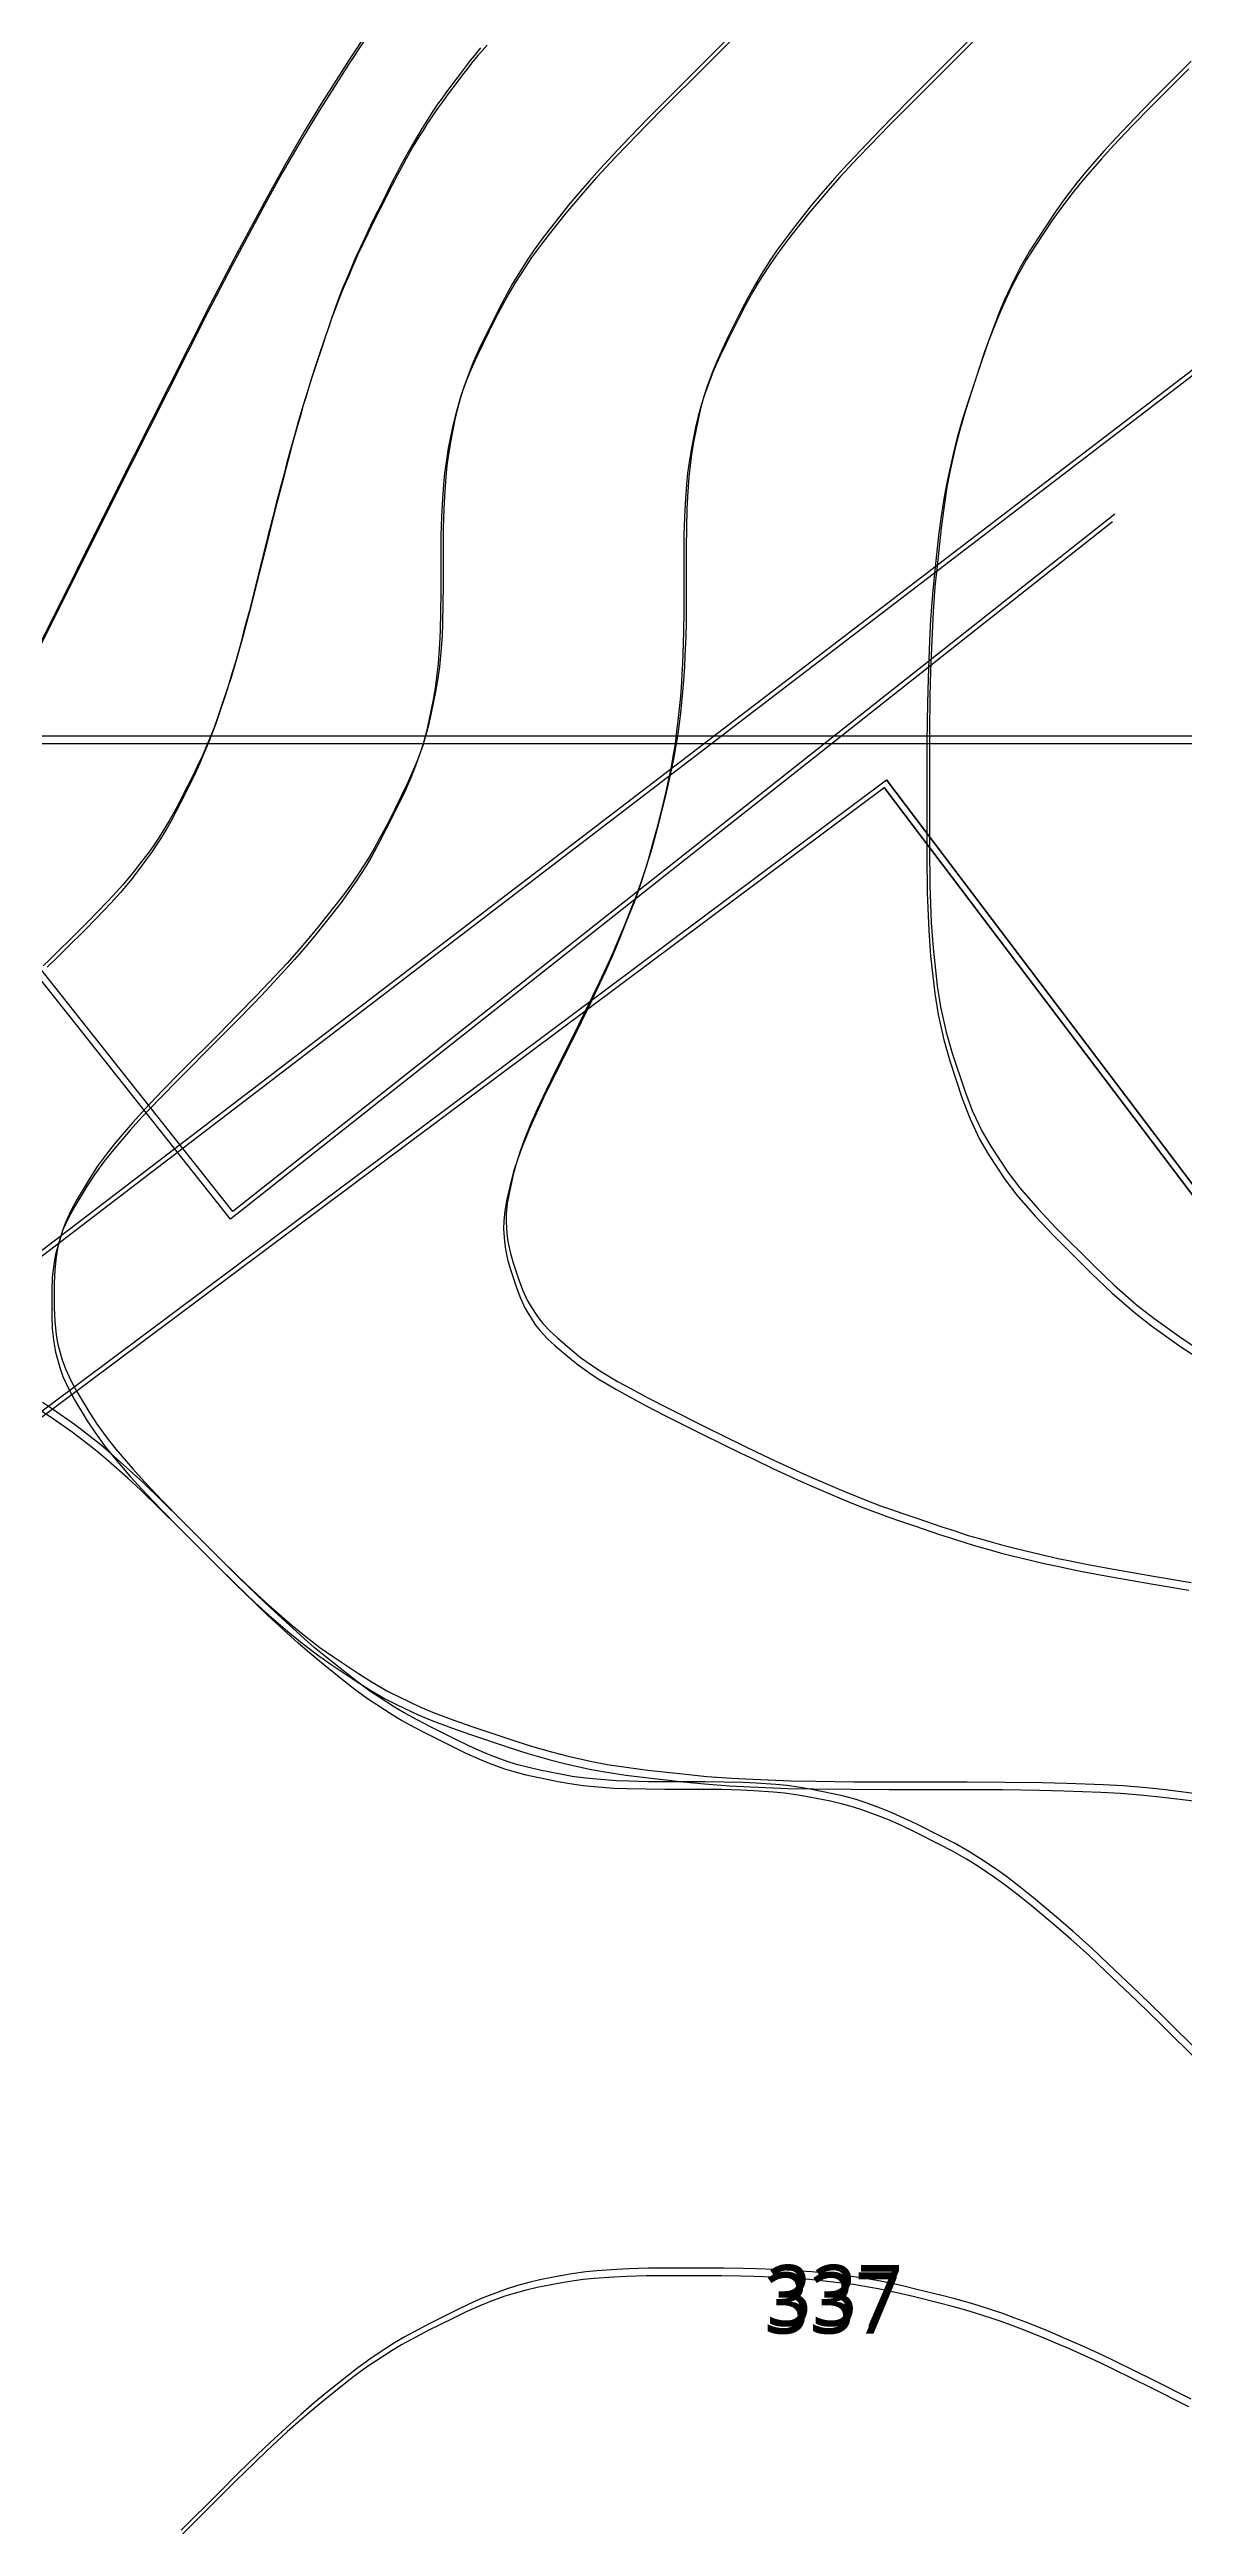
# Model space of a CAD drawing. Header units: metres. Extents: x -1097 to 1588, y -185 to 884.
# Drawn here: x 472.4 to 542.5, y 653.5 to 806.3 of the extents above; entities that cross this region are included whole.
import ezdxf

# ---------------------------------------------------------------- set-up
doc = ezdxf.new("R2010")
doc.units = ezdxf.units.M
for name, color, linetype in [('MUROS', 7, 'Continuous'), ('TERRENO', 188, 'Continuous'), ('VG', 7, 'Continuous'), ('VISTA LEJOS', 7, 'Continuous')]:
    doc.layers.add(name, color=color, linetype=linetype)

msp = doc.modelspace()

# ---------------------------------------------------------------- linework, layer by layer
at = {"layer": 'MUROS'}
for points in [[(33.52, 763.48), (1528.87, 763.48), (1528.87, 84.2), (33.52, 84.2)], [(33.67, 763.95), (1529.02, 763.95), (1529.02, 84.67), (33.67, 84.67)]]:
    msp.add_lwpolyline(points, close=True, dxfattribs=at)
at = {"layer": 'TERRENO'}
for points in [[(515.08, 807.44), (513.9, 806.27), (512.73, 805.11), (510.4, 802.77), (509.24, 801.6), (508.08, 800.42), (507.33, 799.62), (506.2, 798.41), (505.59, 797.73), (504.87, 796.9), (504.28, 796.19), (503.25, 794.89), (502.72, 794.21), (502.17, 793.46), (501.79, 792.89), (501.18, 791.94), (500.83, 791.35), (500.37, 790.51), (499.95, 789.72), (499.18, 788.16), (498.79, 787.36), (498.42, 786.53), (498.18, 785.93), (497.83, 784.98), (497.65, 784.42), (497.45, 783.67), (497.29, 782.99), (497.03, 781.69), (496.91, 780.98), (496.79, 780.15), (496.73, 779.46), (496.64, 778.25), (496.6, 777.46), (496.57, 776.28), (496.56, 775.11), (496.56, 772.77), (496.55, 771.6), (496.53, 770.42), (496.49, 769.62), (496.4, 768.41), (496.33, 767.73), (496.22, 766.9), (496.09, 766.19), (495.83, 764.89), (495.68, 764.21), (495.48, 763.46), (495.3, 762.89), (494.95, 761.94), (494.71, 761.35), (494.34, 760.51), (493.95, 759.72), (493.17, 758.16), (492.76, 757.36), (492.3, 756.53), (491.95, 755.93), (491.34, 754.98), (490.96, 754.42), (490.41, 753.67), (489.88, 752.99), (488.85, 751.69), (488.26, 750.98), (487.54, 750.14), (486.93, 749.46), (485.8, 748.25), (485.04, 747.46), (483.89, 746.28), (482.73, 745.1), (480.4, 742.77), (479.25, 741.6), (478.12, 740.42), (477.4, 739.62), (476.37, 738.41), (475.82, 737.73), (475.21, 736.9), (474.75, 736.19), (473.97, 734.89), (473.6, 734.21), (473.25, 733.46), (473.05, 732.89), (472.79, 731.94), (472.68, 731.35), (472.59, 730.51), (472.56, 729.72), (472.56, 728.16), (472.59, 727.36), (472.68, 726.53), (472.79, 725.93), (473.05, 724.98), (473.25, 724.42), (473.6, 723.67), (473.97, 722.99), (474.75, 721.69), (475.21, 720.98), (475.82, 720.14), (476.37, 719.46), (477.4, 718.25), (478.12, 717.46), (479.25, 716.28), (480.4, 715.1), (482.73, 712.77), (483.91, 711.61), (485.12, 710.46), (485.96, 709.7), (487.25, 708.58), (488, 707.96), (488.95, 707.24), (489.79, 706.66), (491.34, 705.62), (492.18, 705.09), (493.13, 704.54), (493.88, 704.16), (495.17, 703.55), (496.01, 703.2), (497.22, 702.74), (498.4, 702.33), (500.73, 701.55), (501.94, 701.16), (503.24, 700.79), (504.19, 700.55), (505.74, 700.2), (506.69, 700.02), (507.99, 699.82), (509.2, 699.67), (511.53, 699.41), (512.83, 699.28), (514.38, 699.17), (515.68, 699.1), (518.01, 699.01), (519.57, 698.98), (521.9, 698.95), (524.23, 698.94), (528.9, 698.94), (531.22, 698.93), (533.52, 698.9), (535.04, 698.86), (537.29, 698.77), (538.52, 698.71), (539.96, 698.59), (541.13, 698.47), (543.2, 698.21)], [(530.06, 807.43), (528.9, 806.27), (527.73, 805.11), (525.4, 802.77), (524.24, 801.6), (523.08, 800.42), (522.33, 799.62), (521.2, 798.41), (520.59, 797.73), (519.87, 796.9), (519.28, 796.19), (518.25, 794.89), (517.72, 794.21), (517.17, 793.46), (516.79, 792.89), (516.18, 791.94), (515.83, 791.35), (515.37, 790.51), (514.95, 789.72), (514.18, 788.16), (513.79, 787.36), (513.42, 786.53), (513.18, 785.93), (512.83, 784.98), (512.65, 784.42), (512.45, 783.67), (512.29, 782.99), (512.03, 781.69), (511.91, 780.98), (511.79, 780.15), (511.73, 779.46), (511.64, 778.25), (511.6, 777.46), (511.57, 776.28), (511.56, 775.11), (511.56, 772.77), (511.56, 771.6), (511.54, 770.42), (511.53, 769.62), (511.48, 768.41), (511.45, 767.73), (511.39, 766.9), (511.33, 766.19), (511.2, 764.89), (511.12, 764.21), (511.02, 763.46), (510.93, 762.89), (510.76, 761.94), (510.64, 761.35), (510.45, 760.51), (510.26, 759.72), (509.87, 758.16), (509.66, 757.36), (509.43, 756.53), (509.26, 755.93), (508.95, 754.98), (508.76, 754.42), (508.49, 753.67), (508.22, 752.99), (507.7, 751.69), (507.41, 750.98), (507.05, 750.14), (506.74, 749.46), (506.18, 748.25), (505.8, 747.46), (505.23, 746.28), (504.65, 745.1), (503.48, 742.77), (502.91, 741.61), (502.36, 740.44), (502.02, 739.66), (501.55, 738.49), (501.31, 737.85), (501.06, 737.07), (500.89, 736.42), (500.63, 735.25), (500.52, 734.65), (500.45, 734), (500.44, 733.53), (500.49, 732.75), (500.55, 732.27), (500.69, 731.63), (500.87, 731.02), (501.26, 729.85), (501.48, 729.26), (501.75, 728.66), (501.99, 728.24), (502.42, 727.59), (502.71, 727.22), (503.16, 726.74), (503.61, 726.33), (504.52, 725.55), (505.04, 725.13), (505.7, 724.66), (506.28, 724.28), (507.36, 723.63), (508.1, 723.22), (509.24, 722.61), (510.4, 722.02), (512.73, 720.85), (513.9, 720.27), (515.08, 719.69), (515.88, 719.31), (517.09, 718.73), (517.77, 718.41), (518.61, 718.03), (519.32, 717.72), (520.61, 717.16), (521.29, 716.87), (522.04, 716.56), (522.61, 716.34), (523.56, 715.98), (524.15, 715.76), (524.99, 715.47), (525.79, 715.2), (527.34, 714.68), (528.14, 714.42), (528.97, 714.15), (529.57, 713.97), (530.52, 713.7), (531.09, 713.55), (531.83, 713.35), (532.52, 713.19), (533.81, 712.89), (534.52, 712.73), (535.36, 712.55), (536.04, 712.41), (537.25, 712.18), (538.05, 712.04), (539.23, 711.83), (540.4, 711.63), (542.73, 711.24)], [(491.83, 806.82), (490.87, 805.37), (489.06, 802.51), (488.03, 800.83), (486.76, 798.64), (485.68, 796.68), (483.69, 792.96), (482.19, 790.08), (479.69, 785.16), (476.39, 778.6), (466.56, 758.94)], [(499.42, 806.57), (499.1, 806.2), (498.86, 805.92), (498.47, 805.44), (498.23, 805.14), (497.91, 804.73), (497.61, 804.33), (497.02, 803.55), (496.73, 803.15), (496.42, 802.73), (496.22, 802.44), (495.89, 801.96), (495.7, 801.68), (495.47, 801.3), (495.26, 800.96), (494.87, 800.32), (494.66, 799.96), (494.42, 799.54), (494.24, 799.2), (493.91, 798.6), (493.7, 798.2), (493.4, 797.61), (493.11, 797.02), (492.52, 795.86), (492.23, 795.27), (491.93, 794.66), (491.73, 794.24), (491.43, 793.6), (491.26, 793.22), (491.05, 792.75), (490.88, 792.33), (490.55, 791.55), (490.38, 791.13), (490.19, 790.66), (490.05, 790.28), (489.81, 789.64), (489.67, 789.22), (489.46, 788.61), (489.26, 788.02), (488.87, 786.86), (488.67, 786.25), (488.46, 785.6), (488.31, 785.13), (488.07, 784.35), (487.93, 783.88), (487.75, 783.23), (487.58, 782.62), (487.25, 781.46), (487.07, 780.81), (486.87, 780.03), (486.69, 779.38), (486.39, 778.22), (486.19, 777.44), (485.9, 776.27), (485.61, 775.11), (485.02, 772.77), (484.73, 771.61), (484.42, 770.44), (484.22, 769.66), (483.89, 768.5), (483.7, 767.85), (483.47, 767.07), (483.26, 766.42), (482.87, 765.26), (482.66, 764.65), (482.42, 764), (482.24, 763.53), (481.91, 762.75), (481.7, 762.27), (481.4, 761.63), (481.11, 761.02), (480.52, 759.86), (480.22, 759.26), (479.9, 758.66), (479.66, 758.24), (479.27, 757.59), (479.03, 757.22), (478.71, 756.74), (478.41, 756.33), (477.82, 755.55), (477.5, 755.13), (477.11, 754.66), (476.79, 754.28), (476.2, 753.63), (475.81, 753.22), (475.23, 752.61), (474.65, 752.02), (473.48, 750.86), (472.89, 750.27), (472.28, 749.68)], [(542.73, 805.11), (540.4, 802.77), (539.24, 801.59), (538.08, 800.38), (537.33, 799.55), (536.2, 798.25), (535.59, 797.5), (534.87, 796.55), (534.28, 795.72), (533.25, 794.16), (532.72, 793.33), (532.17, 792.38), (531.79, 791.63), (531.18, 790.33), (530.83, 789.5), (530.37, 788.29), (529.95, 787.11), (529.18, 784.77), (528.79, 783.56), (528.42, 782.27), (528.18, 781.32), (527.83, 779.76), (527.65, 778.81), (527.45, 777.51), (527.29, 776.31), (527.03, 773.97), (526.91, 772.68), (526.79, 771.12), (526.73, 769.83), (526.64, 767.49), (526.6, 765.94), (526.57, 763.6), (526.56, 761.27), (526.56, 756.61), (526.59, 754.27), (526.68, 751.94), (526.79, 750.38), (527.05, 748.05), (527.26, 746.76), (527.6, 745.2), (527.98, 743.9), (528.75, 741.57), (529.21, 740.36), (529.82, 739.07), (530.37, 738.12), (531.4, 736.56), (532.12, 735.61), (533.25, 734.31), (534.4, 733.1), (536.73, 730.77), (537.97, 729.59), (539.35, 728.38), (540.42, 727.55), (542.23, 726.25), (543.38, 725.5)], [(543.45, 682.04), (540.97, 684.49), (539.51, 685.91), (537.61, 687.72), (536.6, 688.67), (535.44, 689.71), (534.54, 690.49), (532.99, 691.79), (532.18, 692.44), (531.32, 693.1), (530.68, 693.55), (529.65, 694.24), (529.01, 694.64), (528.15, 695.13), (527.34, 695.55), (525.79, 696.33), (524.99, 696.71), (524.15, 697.08), (523.56, 697.32), (522.61, 697.67), (522.04, 697.85), (521.29, 698.05), (520.61, 698.21), (519.32, 698.47), (518.61, 698.59), (517.77, 698.71), (517.09, 698.77), (515.88, 698.86), (515.08, 698.9), (513.9, 698.93), (512.73, 698.94), (510.4, 698.94), (509.23, 698.95), (508.05, 698.98), (507.25, 699.01), (506.04, 699.1), (505.36, 699.17), (504.52, 699.28), (503.81, 699.41), (502.52, 699.67), (501.83, 699.82), (501.09, 700.02), (500.52, 700.2), (499.57, 700.55), (498.97, 700.79), (498.14, 701.16), (497.34, 701.55), (495.79, 702.33), (494.99, 702.74), (494.15, 703.2), (493.56, 703.55), (492.61, 704.16), (492.04, 704.54), (491.29, 705.09), (490.61, 705.62), (489.32, 706.66), (488.61, 707.24), (487.77, 707.96), (487.09, 708.58), (485.88, 709.7), (485.08, 710.46), (483.9, 711.61), (482.73, 712.77), (480.4, 715.1), (479.23, 716.26), (478.05, 717.4), (477.25, 718.14), (476.04, 719.22), (475.36, 719.8), (474.52, 720.46), (473.81, 720.98), (472.52, 721.89), (471.83, 722.34)], [(542.73, 660.85), (540.4, 662.02), (539.23, 662.6), (538.05, 663.18), (537.25, 663.56), (536.04, 664.12), (535.36, 664.42), (534.52, 664.78), (533.81, 665.08), (532.52, 665.6), (531.83, 665.86), (531.09, 666.13), (530.52, 666.33), (529.57, 666.63), (528.97, 666.81), (528.14, 667.04), (527.34, 667.24), (525.79, 667.63), (524.99, 667.82), (524.15, 668.01), (523.56, 668.13), (522.61, 668.3), (522.04, 668.39), (521.29, 668.49), (520.61, 668.57), (519.32, 668.7), (518.61, 668.76), (517.77, 668.82), (517.09, 668.85), (515.88, 668.9), (515.08, 668.92), (513.9, 668.93), (512.73, 668.94), (510.4, 668.94), (509.23, 668.93), (508.05, 668.9), (507.25, 668.86), (506.04, 668.77), (505.36, 668.71), (504.52, 668.59), (503.81, 668.47), (502.52, 668.21), (501.83, 668.05), (501.09, 667.85), (500.52, 667.67), (499.57, 667.32), (498.97, 667.08), (498.14, 666.71), (497.34, 666.33), (495.79, 665.55), (494.99, 665.13), (494.15, 664.67), (493.56, 664.32), (492.61, 663.71), (492.04, 663.33), (491.29, 662.78), (490.61, 662.25), (489.32, 661.22), (488.61, 660.63), (487.77, 659.91), (487.09, 659.3), (485.88, 658.17), (485.08, 657.42), (483.9, 656.26), (482.73, 655.1), (480.4, 652.77)]]:
    msp.add_lwpolyline(points, dxfattribs=at)
at = {"layer": 'VISTA LEJOS'}
for points in [[(483.73, 734.6), (396.03, 845.24)], [(483.58, 734.13), (395.88, 844.77)], [(581.14, 815.41), (387.79, 667.45)], [(581.29, 815.88), (387.94, 667.92)], [(491.98, 807.29), (491.02, 805.83), (489.21, 802.98), (488.18, 801.3), (486.91, 799.11), (485.83, 797.15), (483.84, 793.43), (482.34, 790.55), (479.84, 785.63), (476.54, 779.07), (466.71, 759.41)], [(515.08, 807.44), (513.9, 806.27), (512.73, 805.11), (510.4, 802.77), (509.24, 801.6), (508.08, 800.42), (507.33, 799.62), (506.2, 798.41), (505.59, 797.73), (504.87, 796.9), (504.28, 796.19), (503.25, 794.89), (502.72, 794.21), (502.17, 793.46), (501.79, 792.89), (501.18, 791.94), (500.83, 791.35), (500.37, 790.51), (499.95, 789.72), (499.18, 788.16), (498.79, 787.36), (498.42, 786.53), (498.18, 785.93), (497.83, 784.98), (497.65, 784.42), (497.45, 783.67), (497.29, 782.99), (497.03, 781.69), (496.91, 780.98), (496.79, 780.15), (496.73, 779.46), (496.64, 778.25), (496.6, 777.46), (496.57, 776.28), (496.56, 775.11), (496.56, 772.77), (496.55, 771.6), (496.53, 770.42), (496.49, 769.62), (496.4, 768.41), (496.33, 767.73), (496.22, 766.9), (496.09, 766.19), (495.83, 764.89), (495.68, 764.21), (495.48, 763.46), (495.3, 762.89), (494.95, 761.94), (494.71, 761.35), (494.34, 760.51), (493.95, 759.72), (493.17, 758.16), (492.76, 757.36), (492.3, 756.53), (491.95, 755.93), (491.34, 754.98), (490.96, 754.42), (490.41, 753.67), (489.88, 752.99), (488.85, 751.69), (488.26, 750.98), (487.54, 750.14), (486.93, 749.46), (485.8, 748.25), (485.04, 747.46), (483.89, 746.28), (482.73, 745.1), (480.4, 742.77), (479.25, 741.6), (478.12, 740.42), (477.4, 739.62), (476.37, 738.41), (475.82, 737.73), (475.21, 736.9), (474.75, 736.19), (473.97, 734.89), (473.6, 734.21), (473.25, 733.46), (473.05, 732.89), (472.79, 731.94), (472.68, 731.35), (472.59, 730.51), (472.56, 729.72), (472.56, 728.16), (472.59, 727.36), (472.68, 726.53), (472.79, 725.93), (473.05, 724.98), (473.25, 724.42), (473.6, 723.67), (473.97, 722.99), (474.75, 721.69), (475.21, 720.98), (475.82, 720.14), (476.37, 719.46), (477.4, 718.25), (478.12, 717.46), (479.25, 716.28), (480.4, 715.1), (482.73, 712.77), (483.91, 711.61), (485.12, 710.46), (485.96, 709.7), (487.25, 708.58), (488, 707.96), (488.95, 707.24), (489.79, 706.66), (491.34, 705.62), (492.18, 705.09), (493.13, 704.54), (493.88, 704.16), (495.17, 703.55), (496.01, 703.2), (497.22, 702.74), (498.4, 702.33), (500.73, 701.55), (501.94, 701.16), (503.24, 700.79), (504.19, 700.55), (505.74, 700.2), (506.69, 700.02), (507.99, 699.82), (509.2, 699.67), (511.53, 699.41), (512.83, 699.28), (514.38, 699.17), (515.68, 699.1), (518.01, 699.01), (519.57, 698.98), (521.9, 698.95), (524.23, 698.94), (528.9, 698.94), (531.22, 698.93), (533.52, 698.9), (535.04, 698.86), (537.29, 698.77), (538.52, 698.71), (539.96, 698.59), (541.13, 698.47), (543.2, 698.21)], [(530.06, 807.43), (528.9, 806.27), (527.73, 805.11), (525.4, 802.77), (524.24, 801.6), (523.08, 800.42), (522.33, 799.62), (521.2, 798.41), (520.59, 797.73), (519.87, 796.9), (519.28, 796.19), (518.25, 794.89), (517.72, 794.21), (517.17, 793.46), (516.79, 792.89), (516.18, 791.94), (515.83, 791.35), (515.37, 790.51), (514.95, 789.72), (514.18, 788.16), (513.79, 787.36), (513.42, 786.53), (513.18, 785.93), (512.83, 784.98), (512.65, 784.42), (512.45, 783.67), (512.29, 782.99), (512.03, 781.69), (511.91, 780.98), (511.79, 780.15), (511.73, 779.46), (511.64, 778.25), (511.6, 777.46), (511.57, 776.28), (511.56, 775.11), (511.56, 772.77), (511.56, 771.6), (511.54, 770.42), (511.53, 769.62), (511.48, 768.41), (511.45, 767.73), (511.39, 766.9), (511.33, 766.19), (511.2, 764.89), (511.12, 764.21), (511.02, 763.46), (510.93, 762.89), (510.76, 761.94), (510.64, 761.35), (510.45, 760.51), (510.26, 759.72), (509.87, 758.16), (509.66, 757.36), (509.43, 756.53), (509.26, 755.93), (508.95, 754.98), (508.76, 754.42), (508.49, 753.67), (508.22, 752.99), (507.7, 751.69), (507.41, 750.98), (507.05, 750.14), (506.74, 749.46), (506.18, 748.25), (505.8, 747.46), (505.23, 746.28), (504.65, 745.1), (503.48, 742.77), (502.91, 741.61), (502.36, 740.44), (502.02, 739.66), (501.55, 738.49), (501.31, 737.85), (501.06, 737.07), (500.89, 736.42), (500.63, 735.25), (500.52, 734.65), (500.45, 734), (500.44, 733.53), (500.49, 732.75), (500.55, 732.27), (500.69, 731.63), (500.87, 731.02), (501.26, 729.85), (501.48, 729.26), (501.75, 728.66), (501.99, 728.24), (502.42, 727.59), (502.71, 727.22), (503.16, 726.74), (503.61, 726.33), (504.52, 725.55), (505.04, 725.13), (505.7, 724.66), (506.28, 724.28), (507.36, 723.63), (508.1, 723.22), (509.24, 722.61), (510.4, 722.02), (512.73, 720.85), (513.9, 720.27), (515.08, 719.69), (515.88, 719.31), (517.09, 718.73), (517.77, 718.41), (518.61, 718.03), (519.32, 717.72), (520.61, 717.16), (521.29, 716.87), (522.04, 716.56), (522.61, 716.34), (523.56, 715.98), (524.15, 715.76), (524.99, 715.47), (525.79, 715.2), (527.34, 714.68), (528.14, 714.42), (528.97, 714.15), (529.57, 713.97), (530.52, 713.7), (531.09, 713.55), (531.83, 713.35), (532.52, 713.19), (533.81, 712.89), (534.52, 712.73), (535.36, 712.55), (536.04, 712.41), (537.25, 712.18), (538.05, 712.04), (539.23, 711.83), (540.4, 711.63), (542.73, 711.24)], [(491.83, 806.82), (490.87, 805.37), (489.06, 802.51), (488.03, 800.83), (486.76, 798.64), (485.68, 796.68), (483.69, 792.96), (482.19, 790.08), (479.69, 785.16), (476.39, 778.6), (466.56, 758.94)], [(499.01, 806.39), (498.62, 805.91), (498.38, 805.61), (498.06, 805.2), (497.76, 804.8), (497.17, 804.02), (496.88, 803.62), (496.58, 803.2), (496.37, 802.91), (496.04, 802.43), (495.86, 802.15), (495.62, 801.77), (495.41, 801.43), (495.02, 800.79), (494.81, 800.43), (494.57, 800.01), (494.39, 799.67), (494.06, 799.07), (493.85, 798.67), (493.55, 798.08), (493.26, 797.49), (492.67, 796.33), (492.38, 795.74), (492.08, 795.13), (491.89, 794.71), (491.58, 794.06), (491.41, 793.69), (491.2, 793.22), (491.03, 792.8), (490.7, 792.02), (490.53, 791.6), (490.34, 791.13), (490.2, 790.75), (489.97, 790.1), (489.82, 789.69), (489.61, 789.08), (489.41, 788.49), (489.02, 787.33), (488.82, 786.72), (488.61, 786.07), (488.46, 785.6), (488.23, 784.82), (488.08, 784.34), (487.9, 783.7), (487.73, 783.09), (487.4, 781.93), (487.22, 781.28), (487.02, 780.5), (486.85, 779.85), (486.54, 778.69), (486.34, 777.91), (486.05, 776.74), (485.76, 775.57), (485.17, 773.24), (484.88, 772.08), (484.58, 770.91), (484.37, 770.13), (484.04, 768.97), (483.86, 768.32), (483.62, 767.54), (483.41, 766.89), (483.02, 765.73), (482.81, 765.12), (482.57, 764.47), (482.39, 764), (482.06, 763.22), (481.85, 762.74), (481.55, 762.1), (481.26, 761.49), (480.67, 760.33), (480.37, 759.73), (480.05, 759.13), (479.81, 758.71), (479.42, 758.06), (479.18, 757.69), (478.86, 757.21), (478.56, 756.8), (477.97, 756.02), (477.65, 755.6), (477.26, 755.13), (476.94, 754.75), (476.35, 754.1), (475.96, 753.69), (475.38, 753.08), (474.8, 752.49), (473.63, 751.32), (473.04, 750.74), (472.44, 750.15), (472.02, 749.75)], [(499.42, 806.57), (499.1, 806.2), (498.86, 805.92), (498.47, 805.44), (498.23, 805.14), (497.91, 804.73), (497.61, 804.33), (497.02, 803.55), (496.73, 803.15), (496.42, 802.73), (496.22, 802.44), (495.89, 801.96), (495.7, 801.68), (495.47, 801.3), (495.26, 800.96), (494.87, 800.32), (494.66, 799.96), (494.42, 799.54), (494.24, 799.2), (493.91, 798.6), (493.7, 798.2), (493.4, 797.61), (493.11, 797.02), (492.52, 795.86), (492.23, 795.27), (491.93, 794.66), (491.73, 794.24), (491.43, 793.6), (491.26, 793.22), (491.05, 792.75), (490.88, 792.33), (490.55, 791.55), (490.38, 791.13), (490.19, 790.66), (490.05, 790.28), (489.81, 789.64), (489.67, 789.22), (489.46, 788.61), (489.26, 788.02), (488.87, 786.86), (488.67, 786.25), (488.46, 785.6), (488.31, 785.13), (488.07, 784.35), (487.93, 783.88), (487.75, 783.23), (487.58, 782.62), (487.25, 781.46), (487.07, 780.81), (486.87, 780.03), (486.69, 779.38), (486.39, 778.22), (486.19, 777.44), (485.9, 776.27), (485.61, 775.11), (485.02, 772.77), (484.73, 771.61), (484.42, 770.44), (484.22, 769.66), (483.89, 768.5), (483.7, 767.85), (483.47, 767.07), (483.26, 766.42), (482.87, 765.26), (482.66, 764.65), (482.42, 764), (482.24, 763.53), (481.91, 762.75), (481.7, 762.27), (481.4, 761.63), (481.11, 761.02), (480.52, 759.86), (480.22, 759.26), (479.9, 758.66), (479.66, 758.24), (479.27, 757.59), (479.03, 757.22), (478.71, 756.74), (478.41, 756.33), (477.82, 755.55), (477.5, 755.13), (477.11, 754.66), (476.79, 754.28), (476.2, 753.63), (475.81, 753.22), (475.23, 752.61), (474.65, 752.02), (473.48, 750.86), (472.89, 750.27), (472.28, 749.68)], [(514.05, 806.74), (512.88, 805.58), (510.55, 803.24), (509.39, 802.07), (508.23, 800.89), (507.48, 800.09), (506.35, 798.88), (505.74, 798.2), (505.02, 797.37), (504.43, 796.66), (503.4, 795.36), (502.87, 794.68), (502.32, 793.93), (501.94, 793.36), (501.33, 792.41), (500.98, 791.82), (500.52, 790.98), (500.1, 790.19), (499.33, 788.63), (498.94, 787.83), (498.57, 787), (498.33, 786.4), (497.98, 785.45), (497.8, 784.89), (497.6, 784.14), (497.44, 783.46), (497.18, 782.16), (497.06, 781.45), (496.94, 780.62), (496.88, 779.93), (496.79, 778.72), (496.75, 777.93), (496.72, 776.75), (496.71, 775.57), (496.71, 773.24), (496.7, 772.07), (496.68, 770.89), (496.64, 770.09), (496.55, 768.88), (496.48, 768.2), (496.37, 767.37), (496.24, 766.66), (495.98, 765.36), (495.83, 764.68), (495.63, 763.93), (495.45, 763.36), (495.1, 762.41), (494.86, 761.82), (494.49, 760.98), (494.1, 760.19), (493.33, 758.63), (492.91, 757.83), (492.45, 757), (492.1, 756.4), (491.49, 755.45), (491.11, 754.89), (490.56, 754.14), (490.03, 753.46), (489, 752.16), (488.41, 751.45), (487.69, 750.61), (487.08, 749.93), (485.95, 748.72), (485.19, 747.93), (484.04, 746.75), (482.88, 745.57), (480.55, 743.24), (479.4, 742.07), (478.27, 740.89), (477.55, 740.09), (476.52, 738.88), (475.97, 738.2), (475.36, 737.37), (474.9, 736.66), (474.13, 735.36), (473.75, 734.68), (473.41, 733.93), (473.2, 733.36), (472.94, 732.41), (472.83, 731.82), (472.74, 730.98), (472.71, 730.19), (472.71, 728.63), (472.74, 727.83), (472.83, 727), (472.94, 726.4), (473.2, 725.45), (473.41, 724.89), (473.75, 724.14), (474.13, 723.46), (474.9, 722.16), (475.36, 721.45), (475.97, 720.61), (476.52, 719.93), (477.55, 718.72), (478.27, 717.93), (479.4, 716.74), (480.55, 715.57), (482.88, 713.24), (484.06, 712.08), (485.27, 710.93), (486.11, 710.17), (487.4, 709.05), (488.15, 708.43), (489.1, 707.71), (489.94, 707.13), (491.49, 706.09), (492.33, 705.56), (493.28, 705.01), (494.03, 704.63), (495.32, 704.02), (496.16, 703.67), (497.37, 703.21), (498.55, 702.8), (500.88, 702.02), (502.09, 701.63), (503.39, 701.26), (504.34, 701.02), (505.89, 700.67), (506.84, 700.49), (508.14, 700.29), (509.35, 700.14), (511.68, 699.88), (512.98, 699.75), (514.53, 699.64), (515.83, 699.57), (518.16, 699.48), (519.72, 699.45), (522.05, 699.42), (524.38, 699.41), (529.05, 699.41), (531.37, 699.4), (533.68, 699.37), (535.19, 699.33), (537.44, 699.24), (538.67, 699.18), (540.11, 699.06), (541.28, 698.94), (543.35, 698.68)], [(529.05, 806.74), (527.88, 805.58), (525.55, 803.24), (524.39, 802.07), (523.24, 800.89), (522.48, 800.09), (521.35, 798.88), (520.74, 798.2), (520.02, 797.37), (519.43, 796.66), (518.4, 795.36), (517.87, 794.68), (517.32, 793.93), (516.94, 793.36), (516.33, 792.41), (515.98, 791.82), (515.52, 790.98), (515.1, 790.19), (514.33, 788.63), (513.94, 787.83), (513.57, 787), (513.33, 786.4), (512.98, 785.45), (512.8, 784.89), (512.6, 784.14), (512.44, 783.46), (512.19, 782.16), (512.06, 781.45), (511.95, 780.62), (511.88, 779.93), (511.79, 778.72), (511.75, 777.93), (511.72, 776.75), (511.71, 775.57), (511.71, 773.24), (511.71, 772.07), (511.7, 770.89), (511.68, 770.09), (511.63, 768.88), (511.6, 768.2), (511.54, 767.37), (511.48, 766.66), (511.35, 765.36), (511.27, 764.68), (511.17, 763.93), (511.08, 763.36), (510.91, 762.41), (510.79, 761.82), (510.6, 760.98), (510.41, 760.19), (510.02, 758.63), (509.81, 757.83), (509.58, 757), (509.41, 756.4), (509.1, 755.45), (508.91, 754.89), (508.64, 754.14), (508.37, 753.46), (507.86, 752.16), (507.56, 751.45), (507.2, 750.61), (506.9, 749.93), (506.33, 748.72), (505.95, 747.93), (505.38, 746.75), (504.8, 745.57), (503.63, 743.24), (503.06, 742.08), (502.51, 740.91), (502.17, 740.13), (501.7, 738.96), (501.46, 738.32), (501.21, 737.54), (501.04, 736.89), (500.79, 735.72), (500.67, 735.12), (500.6, 734.47), (500.59, 734), (500.64, 733.22), (500.7, 732.74), (500.84, 732.1), (501.02, 731.49), (501.41, 730.32), (501.63, 729.73), (501.9, 729.13), (502.14, 728.71), (502.57, 728.06), (502.86, 727.69), (503.31, 727.21), (503.76, 726.8), (504.67, 726.02), (505.19, 725.6), (505.85, 725.13), (506.43, 724.75), (507.51, 724.1), (508.25, 723.69), (509.39, 723.08), (510.55, 722.49), (512.88, 721.32), (514.05, 720.74), (515.23, 720.16), (516.03, 719.78), (517.24, 719.2), (517.92, 718.88), (518.76, 718.5), (519.47, 718.19), (520.76, 717.63), (521.44, 717.34), (522.19, 717.03), (522.76, 716.81), (523.71, 716.45), (524.31, 716.23), (525.14, 715.94), (525.94, 715.67), (527.49, 715.15), (528.29, 714.89), (529.12, 714.62), (529.72, 714.44), (530.67, 714.17), (531.24, 714.02), (531.99, 713.82), (532.67, 713.66), (533.96, 713.36), (534.67, 713.2), (535.51, 713.02), (536.19, 712.88), (537.4, 712.65), (538.2, 712.51), (539.38, 712.3), (540.55, 712.1), (542.88, 711.71)], [(542.88, 805.58), (540.55, 803.24), (539.39, 802.06), (538.24, 800.85), (537.48, 800.02), (536.35, 798.72), (535.74, 797.97), (535.02, 797.02), (534.43, 796.19), (533.4, 794.63), (532.87, 793.8), (532.32, 792.85), (531.94, 792.1), (531.33, 790.8), (530.98, 789.97), (530.52, 788.76), (530.1, 787.58), (529.33, 785.24), (528.94, 784.03), (528.57, 782.74), (528.33, 781.79), (527.98, 780.23), (527.8, 779.28), (527.6, 777.98), (527.44, 776.77), (527.19, 774.44), (527.06, 773.15), (526.95, 771.59), (526.88, 770.29), (526.79, 767.96), (526.75, 766.41), (526.72, 764.07), (526.72, 761.74), (526.72, 757.08), (526.74, 754.74), (526.83, 752.41), (526.95, 750.85), (527.2, 748.52), (527.41, 747.23), (527.75, 745.67), (528.13, 744.37), (528.9, 742.04), (529.36, 740.83), (529.97, 739.54), (530.52, 738.59), (531.55, 737.03), (532.27, 736.08), (533.4, 734.78), (534.55, 733.57), (536.88, 731.24), (538.12, 730.06), (539.5, 728.85), (540.57, 728.02), (542.38, 726.72), (543.53, 725.97)], [(542.73, 805.11), (540.4, 802.77), (539.24, 801.59), (538.08, 800.38), (537.33, 799.55), (536.2, 798.25), (535.59, 797.5), (534.87, 796.55), (534.28, 795.72), (533.25, 794.16), (532.72, 793.33), (532.17, 792.38), (531.79, 791.63), (531.18, 790.33), (530.83, 789.5), (530.37, 788.29), (529.95, 787.11), (529.18, 784.77), (528.79, 783.56), (528.42, 782.27), (528.18, 781.32), (527.83, 779.76), (527.65, 778.81), (527.45, 777.51), (527.29, 776.31), (527.03, 773.97), (526.91, 772.68), (526.79, 771.12), (526.73, 769.83), (526.64, 767.49), (526.6, 765.94), (526.57, 763.6), (526.56, 761.27), (526.56, 756.61), (526.59, 754.27), (526.68, 751.94), (526.79, 750.38), (527.05, 748.05), (527.26, 746.76), (527.6, 745.2), (527.98, 743.9), (528.75, 741.57), (529.21, 740.36), (529.82, 739.07), (530.37, 738.12), (531.4, 736.56), (532.12, 735.61), (533.25, 734.31), (534.4, 733.1), (536.73, 730.77), (537.97, 729.59), (539.35, 728.38), (540.42, 727.55), (542.23, 726.25), (543.38, 725.5)], [(538.01, 777.15), (483.58, 734.13)], [(538.16, 777.62), (483.73, 734.6)], [(33.52, 763.48), (1528.87, 763.48)], [(33.67, 763.95), (1529.02, 763.95)], [(409.26, 675.48), (524.08, 761.23)], [(721.76, 500.01), (524.08, 761.23)], [(524.08, 761.23), (524.08, 761.23)], [(524.08, 761.23), (721.76, 500.01)], [(409.11, 675.01), (523.93, 760.76)], [(721.61, 499.54), (523.93, 760.76)], [(523.93, 760.76), (523.93, 760.76)], [(523.93, 760.76), (721.61, 499.54)], [(543.45, 682.04), (540.97, 684.49), (539.51, 685.91), (537.61, 687.72), (536.6, 688.67), (535.44, 689.71), (534.54, 690.49), (532.99, 691.79), (532.18, 692.44), (531.32, 693.1), (530.68, 693.55), (529.65, 694.24), (529.01, 694.64), (528.15, 695.13), (527.34, 695.55), (525.79, 696.33), (524.99, 696.71), (524.15, 697.08), (523.56, 697.32), (522.61, 697.67), (522.04, 697.85), (521.29, 698.05), (520.61, 698.21), (519.32, 698.47), (518.61, 698.59), (517.77, 698.71), (517.09, 698.77), (515.88, 698.86), (515.08, 698.9), (513.9, 698.93), (512.73, 698.94), (510.4, 698.94), (509.23, 698.95), (508.05, 698.98), (507.25, 699.01), (506.04, 699.1), (505.36, 699.17), (504.52, 699.28), (503.81, 699.41), (502.52, 699.67), (501.83, 699.82), (501.09, 700.02), (500.52, 700.2), (499.57, 700.55), (498.97, 700.79), (498.14, 701.16), (497.34, 701.55), (495.79, 702.33), (494.99, 702.74), (494.15, 703.2), (493.56, 703.55), (492.61, 704.16), (492.04, 704.54), (491.29, 705.09), (490.61, 705.62), (489.32, 706.66), (488.61, 707.24), (487.77, 707.96), (487.09, 708.58), (485.88, 709.7), (485.08, 710.46), (483.9, 711.61), (482.73, 712.77), (480.4, 715.1), (479.23, 716.26), (478.05, 717.4), (477.25, 718.14), (476.04, 719.22), (475.36, 719.8), (474.52, 720.46), (473.81, 720.98), (472.52, 721.89), (471.83, 722.34)], [(543.6, 682.51), (541.12, 684.96), (539.67, 686.38), (537.76, 688.19), (536.75, 689.14), (535.6, 690.18), (534.69, 690.96), (533.14, 692.25), (532.33, 692.91), (531.47, 693.57), (530.83, 694.02), (529.8, 694.71), (529.16, 695.11), (528.3, 695.6), (527.49, 696.02), (525.94, 696.8), (525.14, 697.18), (524.31, 697.55), (523.71, 697.79), (522.76, 698.14), (522.19, 698.32), (521.44, 698.52), (520.76, 698.68), (519.47, 698.94), (518.76, 699.06), (517.92, 699.18), (517.24, 699.24), (516.03, 699.33), (515.23, 699.37), (514.05, 699.4), (512.88, 699.41), (510.55, 699.41), (509.38, 699.42), (508.2, 699.45), (507.4, 699.48), (506.19, 699.57), (505.51, 699.64), (504.67, 699.75), (503.96, 699.88), (502.67, 700.14), (501.99, 700.29), (501.24, 700.49), (500.67, 700.67), (499.72, 701.02), (499.12, 701.26), (498.29, 701.63), (497.49, 702.02), (495.94, 702.8), (495.14, 703.21), (494.3, 703.67), (493.71, 704.02), (492.76, 704.63), (492.19, 705.01), (491.44, 705.56), (490.76, 706.09), (489.47, 707.13), (488.76, 707.71), (487.92, 708.43), (487.24, 709.05), (486.03, 710.17), (485.23, 710.93), (484.05, 712.08), (482.88, 713.24), (480.55, 715.57), (479.38, 716.73), (478.2, 717.87), (477.4, 718.61), (476.19, 719.69), (475.51, 720.27), (474.67, 720.93), (473.96, 721.45), (472.67, 722.36), (471.98, 722.81)], [(542.88, 661.32), (540.55, 662.49), (539.38, 663.07), (538.2, 663.65), (537.4, 664.03), (536.19, 664.59), (535.51, 664.89), (534.67, 665.25), (533.96, 665.55), (532.67, 666.07), (531.99, 666.33), (531.24, 666.6), (530.67, 666.8), (529.72, 667.1), (529.12, 667.28), (528.29, 667.51), (527.49, 667.71), (525.94, 668.1), (525.14, 668.29), (524.31, 668.48), (523.71, 668.6), (522.76, 668.77), (522.19, 668.86), (521.44, 668.96), (520.76, 669.04), (519.47, 669.17), (518.76, 669.23), (517.92, 669.29), (517.24, 669.32), (516.03, 669.37), (515.23, 669.39), (514.05, 669.4), (512.88, 669.41), (510.55, 669.41), (509.38, 669.4), (508.2, 669.37), (507.4, 669.33), (506.19, 669.24), (505.51, 669.18), (504.67, 669.06), (503.96, 668.94), (502.67, 668.68), (501.99, 668.52), (501.24, 668.32), (500.67, 668.14), (499.72, 667.79), (499.12, 667.55), (498.29, 667.18), (497.49, 666.8), (495.94, 666.02), (495.14, 665.6), (494.3, 665.14), (493.71, 664.79), (492.76, 664.18), (492.19, 663.8), (491.44, 663.25), (490.76, 662.72), (489.47, 661.69), (488.76, 661.1), (487.92, 660.38), (487.24, 659.77), (486.03, 658.64), (485.23, 657.89), (484.05, 656.73), (482.88, 655.57), (480.55, 653.24)], [(542.73, 660.85), (540.4, 662.02), (539.23, 662.6), (538.05, 663.18), (537.25, 663.56), (536.04, 664.12), (535.36, 664.42), (534.52, 664.78), (533.81, 665.08), (532.52, 665.6), (531.83, 665.86), (531.09, 666.13), (530.52, 666.33), (529.57, 666.63), (528.97, 666.81), (528.14, 667.04), (527.34, 667.24), (525.79, 667.63), (524.99, 667.82), (524.15, 668.01), (523.56, 668.13), (522.61, 668.3), (522.04, 668.39), (521.29, 668.49), (520.61, 668.57), (519.32, 668.7), (518.61, 668.76), (517.77, 668.82), (517.09, 668.85), (515.88, 668.9), (515.08, 668.92), (513.9, 668.93), (512.73, 668.94), (510.4, 668.94), (509.23, 668.93), (508.05, 668.9), (507.25, 668.86), (506.04, 668.77), (505.36, 668.71), (504.52, 668.59), (503.81, 668.47), (502.52, 668.21), (501.83, 668.05), (501.09, 667.85), (500.52, 667.67), (499.57, 667.32), (498.97, 667.08), (498.14, 666.71), (497.34, 666.33), (495.79, 665.55), (494.99, 665.13), (494.15, 664.67), (493.56, 664.32), (492.61, 663.71), (492.04, 663.33), (491.29, 662.78), (490.61, 662.25), (489.32, 661.22), (488.61, 660.63), (487.77, 659.91), (487.09, 659.3), (485.88, 658.17), (485.08, 657.42), (483.9, 656.26), (482.73, 655.1), (480.4, 652.77)]]:
    msp.add_lwpolyline(points, dxfattribs=at)

# ---------------------------------------------------------------- texts
at = {"layer": 'VG', "insert": (516.51, 669.14), "char_height": 0.2, "attachment_point": 1}
msp.add_mtext('\\fOpen Sans|i0|b0;\\H3.77032;337', dxfattribs=at)
at = {"layer": 'VISTA LEJOS', "char_height": 0.2, "attachment_point": 1}
for insert in [(516.66, 669.61), (516.51, 669.14)]:
    msp.add_mtext('\\fOpen Sans|i0|b0;\\H3.77032;337', dxfattribs=dict(at, insert=insert))

doc.saveas('drawing.dxf')
